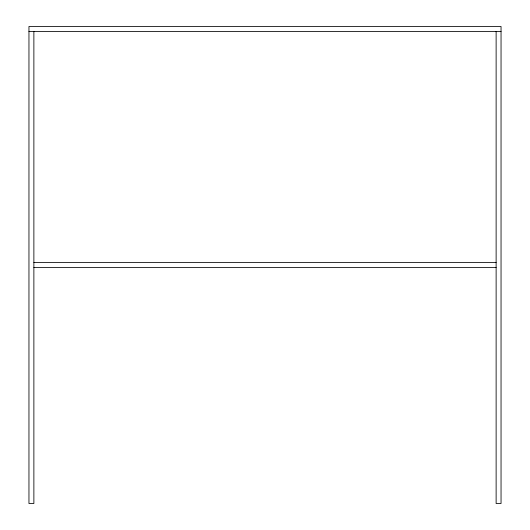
<?xml version="1.0" encoding="UTF-8"?>
<svg xmlns="http://www.w3.org/2000/svg" width="530" height="530" viewBox="0 0 530 530"><rect width="100%" height="100%" fill="white"/><g stroke="black" fill="none" stroke-linecap="round" stroke-linejoin="round"><path stroke-width="0.79" d="M28.958 31.416L501.042 31.416M33.874 262.542L496.126 262.542M33.874 267.458L496.126 267.458M496.126 31.416L496.126 503.5L501.042 503.5L501.042 26.5L28.958 26.5L28.958 503.5L33.874 503.5L33.874 31.416"/></g></svg>
